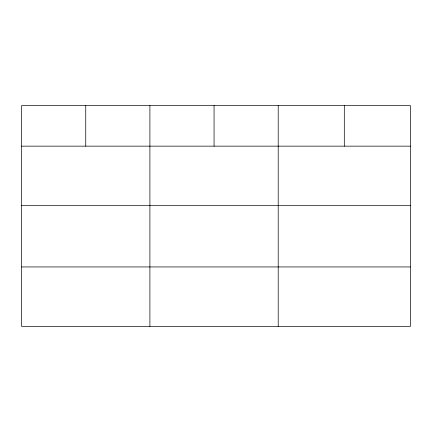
<?xml version="1.0" encoding="UTF-8"?>
<svg xmlns="http://www.w3.org/2000/svg" width="432" height="432" viewBox="0 0 432 432"><rect width="100%" height="100%" fill="white"/><g stroke="black" fill="none" stroke-linecap="round" stroke-linejoin="round"><path stroke-width="0.65" d="M410.4 205.648L410.4 105.565L21.6 105.565L21.6 326.435L410.4 326.435L410.4 205.648L21.6 205.648M21.6 146.151L410.4 146.151M21.6 266.944L410.4 266.944M344.304 105.565L344.304 146.151M278.208 105.565L278.208 326.435M214.056 105.565L214.056 146.151M149.904 105.565L149.904 326.435M85.752 105.565L85.752 146.151"/></g></svg>
